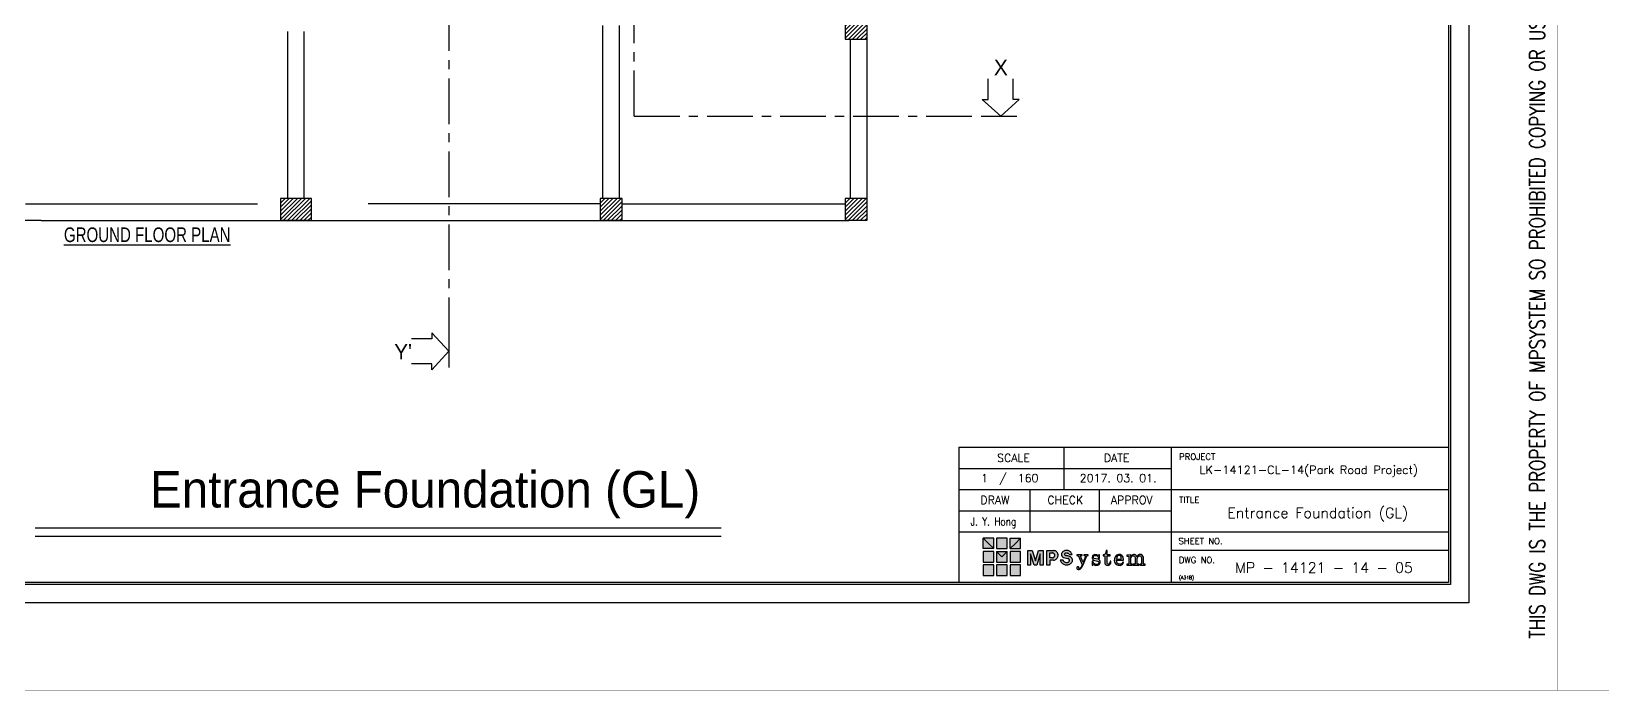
# Model space of a CAD drawing. Header units: millimetres. Extents: x -5 to 1510635, y -6 to 71285.
# Drawn here: x 319422 to 362423, y -5 to 18047 of the extents above; entities that cross this region are included whole.
import ezdxf
from ezdxf.enums import TextEntityAlignment as Align

# ---------------------------------------------------------------- set-up
doc = ezdxf.new("R2010")
doc.units = ezdxf.units.MM
doc.header["$LTSCALE"] = 1000
doc.linetypes.add('CENTER', pattern=[2, 1.25, -0.25, 0.25, -0.25])
doc.linetypes.add('S-BM G$0$HIDDEN', pattern=[9.525, 6.35, -3.175])
for name, color, linetype in [('1', 1, 'CENTER'), ('3', 3, 'Continuous'), ('MP-2', 42, 'Continuous'), ('MP-3', 3, 'Continuous'), ('MP-7', 7, 'Continuous'), ('MP-8', 8, 'Continuous'), ('S-BM G$0$S-BEAM', 21, 'Continuous'), ('S-COL G$0$S-COL-1', 31, 'Continuous'), ('S-COL G$0$S-COL-HATCH', 11, 'Continuous'), ('S-TEXT-4', 41, 'Continuous'), ('TEXT', 3, 'Continuous')]:
    doc.layers.add(name, color=color, linetype=linetype)
doc.styles.add('GHD', font='OUTLINE', dxfattribs={"bigfont": 'GHD'})
doc.styles.add('GHG1', font='simplex.shx', dxfattribs={"bigfont": 'whgtxt.shx'})
doc.styles.add('ROMANS', font='ROMANS.shx')
doc.styles.add('TITLE', font='ARIALN.TTF', dxfattribs={"width": 0.9})
doc.styles.add('울릉도L', font='')
doc.styles.get('울릉도L').set_extended_font_data('HYwulM')

# ---------------------------------------------------------------- blocks, each defined once
blk = doc.blocks.new('MP LOGO')
h = blk.add_hatch(color=20)
h.paths.add_polyline_path([(9, 55), (0, 64), (0, 46), (18, 46)])
h.paths.add_polyline_path([(18, 41), (0, 41), (0, 23), (18, 23)])
h.paths.add_polyline_path([(32, 32), (23, 41), (23, 23), (41, 23), (41, 41)])
h.paths.add_polyline_path([(64, 23), (64, 41), (46, 41), (46, 23)])
h.paths.add_polyline_path([(64, 46), (64, 64), (55, 55), (46, 46)])
h.paths.add_polyline_path([(64, 18), (46, 18), (46, 0), (64, 0)])
h.paths.add_polyline_path([(0, 0), (18, 0), (18, 18), (0, 18)])
h = blk.add_hatch(color=131)
h.paths.add_polyline_path([(18, 64), (0, 64), (9, 55), (18, 46)])
h.paths.add_polyline_path([(41, 64), (23, 64), (23, 46), (41, 46)])
h.paths.add_polyline_path([(64, 64), (46, 64), (46, 46), (55, 55)])
h.paths.add_polyline_path([(41, 41), (23, 41), (32, 32)])
h.paths.add_polyline_path([(41, 18), (23, 18), (23, 0), (41, 0)])
at = {"color": 131}
for points in [[(9, 55), (18, 46), (18, 64), (0, 64)], [(23, 46), (41, 46), (41, 64), (23, 64)], [(55, 55), (46, 46), (46, 64), (64, 64)], [(23, 0), (41, 0), (41, 18), (23, 18)]]:
    blk.add_lwpolyline(points, close=True, dxfattribs=at)
at = {"color": 20}
for points in [[(9, 55), (18, 46), (0, 46), (0, 64)], [(55, 55), (46, 46), (64, 46), (64, 64)], [(0, 23), (18, 23), (18, 41), (0, 41)], [(32, 32), (23, 41), (23, 23), (41, 23), (41, 41)], [(46, 23), (64, 23), (64, 41), (46, 41)], [(0, 0), (18, 0), (18, 18), (0, 18)], [(46, 0), (64, 0), (64, 18), (46, 18)]]:
    blk.add_lwpolyline(points, close=True, dxfattribs=at)
at = {"color": 143}
blk.add_lwpolyline([(23, 41), (41, 41), (32, 32), (32, 32)], close=True, dxfattribs=at)
blk = doc.blocks.new('MP LOGO 02')
at = {"layer": 'MP-2'}
h = blk.add_hatch(color=256, dxfattribs=at)
h.paths.add_polyline_path([(8.38, 4.28), (7.62, 4.28), (7.62, 1.78), (8.09, 1.78), (8.09, 3.69), (8.69, 1.78), (9.16, 1.78), (9.76, 3.69), (9.76, 1.78), (10.23, 1.78), (10.23, 4.28), (9.47, 4.28), (8.92, 2.49)])
h.paths.add_polyline_path([(10.86, 1.78), (11.38, 1.78), (11.38, 2.62), (12, 2.62), (12.11, 2.63), (12.2, 2.65), (12.3, 2.68), (12.39, 2.73), (12.47, 2.78), (12.55, 2.85), (12.62, 2.92), (12.68, 3), (12.73, 3.09), (12.77, 3.18), (12.79, 3.28), (12.81, 3.38), (12.81, 3.48), (12.8, 3.58), (12.78, 3.68), (12.75, 3.77), (12.7, 3.86), (12.65, 3.95), (12.59, 4.02), (12.51, 4.09), (12.43, 4.15), (12.35, 4.2), (12.25, 4.24), (12.16, 4.27), (12.06, 4.28), (10.86, 4.28)])
h.paths.add_polyline_path([(11.38, 3.89), (11.85, 3.89), (11.92, 3.88), (11.99, 3.85), (12.05, 3.82), (12.1, 3.77), (12.15, 3.72), (12.19, 3.66), (12.22, 3.59), (12.23, 3.52), (12.24, 3.45), (12.23, 3.38), (12.22, 3.31), (12.19, 3.24), (12.15, 3.18), (12.1, 3.13), (12.05, 3.09), (11.99, 3.05), (11.92, 3.02), (11.85, 3.01), (11.38, 3.01)], flags=16)
h.paths.add_polyline_path([(14.02, 3.76), (14.1, 3.8), (14.18, 3.82), (14.26, 3.83), (14.34, 3.83), (14.42, 3.81), (14.5, 3.79), (14.57, 3.75), (14.64, 3.7), (14.7, 3.65), (14.75, 3.58), (15.19, 3.58), (15.16, 3.69), (15.11, 3.79), (15.06, 3.88), (14.99, 3.97), (14.91, 4.05), (14.83, 4.12), (14.74, 4.18), (14.64, 4.23), (14.53, 4.27), (14.42, 4.29), (14.31, 4.31), (14.2, 4.31), (14.09, 4.29), (13.99, 4.27), (13.88, 4.23), (13.78, 4.18), (13.69, 4.12), (13.6, 4.05), (13.53, 3.97), (13.48, 3.92), (13.44, 3.85), (13.41, 3.79), (13.39, 3.72), (13.37, 3.64), (13.37, 3.57), (13.39, 3.49), (13.41, 3.42), (13.44, 3.35), (13.48, 3.29), (13.52, 3.23), (13.58, 3.19), (13.64, 3.14), (13.71, 3.11), (14.46, 2.93), (14.55, 2.91), (14.65, 2.84), (14.72, 2.75), (14.75, 2.63), (14.74, 2.52), (14.7, 2.41), (14.62, 2.32), (14.54, 2.28), (14.46, 2.25), (14.37, 2.23), (14.29, 2.22), (14.2, 2.23), (14.11, 2.24), (14.03, 2.27), (13.95, 2.3), (13.88, 2.35), (13.81, 2.41), (13.75, 2.47), (13.7, 2.54), (13.66, 2.62), (13.19, 2.62), (13.23, 2.51), (13.28, 2.4), (13.34, 2.3), (13.41, 2.21), (13.49, 2.12), (13.58, 2.05), (13.68, 1.98), (13.78, 1.92), (13.89, 1.88), (14, 1.85), (14.12, 1.82), (14.24, 1.82), (14.35, 1.82), (14.47, 1.83), (14.58, 1.86), (14.69, 1.9), (14.8, 1.95), (14.9, 2.02), (14.99, 2.09), (15.08, 2.17), (15.15, 2.26), (15.22, 2.36), (15.25, 2.43), (15.27, 2.51), (15.28, 2.59), (15.27, 2.67), (15.26, 2.75), (15.24, 2.83), (15.21, 2.9), (15.17, 2.97), (15.12, 3.04), (15.06, 3.1), (15, 3.14), (14.93, 3.19), (14.85, 3.22), (14.74, 3.27), (14.62, 3.32), (14.5, 3.36), (14.38, 3.38), (14.26, 3.4), (14.18, 3.41), (14.1, 3.42), (14.03, 3.46), (13.95, 3.52), (13.92, 3.59), (13.92, 3.67), (13.97, 3.74)])
h.paths.add_polyline_path([(16.65, 3.29), (16.65, 3.36), (16.7, 3.4), (16.91, 3.4), (16.91, 3.52), (16.03, 3.52), (16.03, 3.4), (16.16, 3.38), (16.3, 3.3), (16.93, 1.85), (16.89, 1.71), (16.73, 1.44), (16.6, 1.28), (16.47, 1.2), (16.35, 1.21), (16.37, 1.41), (16.29, 1.51), (16.13, 1.51), (16.01, 1.42), (16, 1.21), (16.09, 1.09), (16.24, 1.03), (16.44, 1.03), (16.57, 1.08), (16.76, 1.23), (16.94, 1.49), (17.11, 1.82), (17.68, 3.25), (17.79, 3.36), (17.97, 3.4), (17.97, 3.52), (17.23, 3.52), (17.23, 3.4), (17.45, 3.37), (17.5, 3.31), (17.5, 3.25), (17.12, 2.26), (17.06, 2.32)])
h.paths.add_polyline_path([(18.99, 2.94), (18.89, 3.01), (18.85, 3.09), (18.85, 3.24), (18.89, 3.31), (19, 3.41), (19.08, 3.43), (19.38, 3.42), (19.5, 3.36), (19.62, 3.25), (19.78, 2.94), (19.88, 2.94), (19.88, 3.56), (19.78, 3.56), (19.67, 3.43), (19.44, 3.56), (19.1, 3.58), (18.85, 3.5), (18.72, 3.36), (18.64, 3.14), (18.64, 2.97), (18.68, 2.83), (18.73, 2.74), (18.89, 2.62), (19.56, 2.45), (19.67, 2.4), (19.78, 2.28), (19.78, 2.09), (19.71, 1.98), (19.56, 1.9), (19.44, 1.87), (19.21, 1.9), (19.03, 1.98), (18.9, 2.11), (18.81, 2.28), (18.76, 2.47), (18.62, 2.47), (18.62, 1.76), (18.76, 1.76), (18.84, 1.9), (19.1, 1.77), (19.25, 1.73), (19.62, 1.76), (19.82, 1.86), (19.96, 2.04), (20, 2.17), (20, 2.42), (19.95, 2.57), (19.82, 2.7), (19.7, 2.78)])
h.paths.add_polyline_path([(21.18, 3.36), (21.73, 3.36), (21.73, 3.52), (21.18, 3.52), (21.18, 4.28), (21.03, 4.28), (20.99, 4.03), (20.92, 3.79), (20.74, 3.58), (20.52, 3.52), (20.52, 3.36), (20.82, 3.36), (20.82, 2.06), (20.85, 1.96), (20.96, 1.83), (21.09, 1.76), (21.39, 1.73), (21.58, 1.81), (21.71, 1.92), (21.81, 2.13), (21.84, 2.47), (21.71, 2.47), (21.68, 2.21), (21.56, 2), (21.45, 1.95), (21.32, 1.95), (21.2, 2.03), (21.18, 2.09)])
h.paths.add_polyline_path([(24.02, 2.64), (24.02, 2.75), (23.92, 3.15), (23.84, 3.29), (23.71, 3.43), (23.43, 3.57), (23.15, 3.58), (22.95, 3.53), (22.81, 3.46), (22.57, 3.2), (22.44, 2.85), (22.43, 2.49), (22.47, 2.31), (22.55, 2.12), (22.76, 1.88), (23.06, 1.75), (23.41, 1.73), (23.63, 1.81), (23.8, 1.93), (23.92, 2.07), (24.02, 2.27), (23.89, 2.31), (23.77, 2.12), (23.63, 2), (23.53, 1.95), (23.43, 1.92), (23.17, 1.93), (23, 2.03), (22.91, 2.14), (22.84, 2.34), (22.81, 2.64)])
h.paths.add_polyline_path([(22.81, 2.79), (22.85, 3.07), (22.92, 3.25), (23.02, 3.37), (23.16, 3.43), (23.35, 3.43), (23.45, 3.4), (23.53, 3.32), (23.62, 3.12), (23.62, 2.8)], flags=16)
h.paths.add_polyline_path([(25.23, 2.86), (25.26, 3.01), (25.34, 3.2), (25.43, 3.29), (25.57, 3.36), (25.75, 3.36), (25.86, 3.31), (25.94, 3.22), (26, 3.06), (26, 1.98), (25.94, 1.92), (25.68, 1.92), (25.68, 1.78), (26.61, 1.78), (26.61, 1.92), (26.38, 1.92), (26.33, 2), (26.33, 2.89), (26.37, 3.06), (26.43, 3.19), (26.51, 3.27), (26.68, 3.36), (26.86, 3.36), (26.97, 3.3), (27.04, 3.17), (27.08, 3), (27.08, 2.01), (27.02, 1.92), (26.77, 1.92), (26.77, 1.78), (27.7, 1.78), (27.7, 1.92), (27.46, 1.92), (27.41, 1.98), (27.41, 3.06), (27.38, 3.24), (27.22, 3.47), (27.02, 3.57), (26.74, 3.57), (26.47, 3.43), (26.35, 3.3), (26.33, 3.25), (26.29, 3.22), (26.22, 3.36), (26.05, 3.52), (25.86, 3.58), (25.7, 3.58), (25.57, 3.55), (25.42, 3.46), (25.32, 3.37), (25.26, 3.26), (25.23, 3.26), (25.23, 3.52), (24.56, 3.48), (24.56, 3.32), (24.85, 3.32), (24.9, 3.25), (24.9, 2), (24.83, 1.92), (24.57, 1.92), (24.57, 1.78), (24.9, 1.78), (25.52, 1.78), (25.52, 1.92), (25.28, 1.92), (25.23, 2)])
for points in [[(8.09, 1.78), (7.62, 1.78), (7.62, 4.28), (8.38, 4.28), (8.92, 2.49), (9.47, 4.28), (10.23, 4.28), (10.23, 1.78), (9.76, 1.78), (9.76, 3.69), (9.16, 1.78), (8.69, 1.78), (8.09, 3.69), (8.09, 1.78)], [(16.03, 3.52), (16.03, 3.4), (16.16, 3.38), (16.3, 3.3), (16.93, 1.85), (16.89, 1.71), (16.73, 1.44), (16.6, 1.28), (16.47, 1.2), (16.35, 1.21), (16.37, 1.41), (16.29, 1.51), (16.13, 1.51), (16.01, 1.42), (16, 1.21), (16.09, 1.09), (16.24, 1.03), (16.44, 1.03), (16.57, 1.08), (16.76, 1.23), (16.94, 1.49), (17.11, 1.82), (17.68, 3.25), (17.79, 3.36), (17.97, 3.4), (17.97, 3.52), (17.23, 3.52), (17.23, 3.4), (17.45, 3.37), (17.5, 3.31), (17.5, 3.25), (17.12, 2.26), (17.06, 2.32), (16.65, 3.29), (16.65, 3.36), (16.7, 3.4), (16.91, 3.4), (16.91, 3.52), (16.03, 3.52)], [(19.1, 3.58), (18.85, 3.5), (18.72, 3.36), (18.64, 3.14), (18.64, 2.97), (18.68, 2.83), (18.73, 2.74), (18.89, 2.62), (19.56, 2.45), (19.67, 2.4), (19.78, 2.28), (19.78, 2.09), (19.71, 1.98), (19.56, 1.9), (19.44, 1.87), (19.21, 1.9), (19.03, 1.98), (18.9, 2.11), (18.81, 2.28), (18.76, 2.47), (18.62, 2.47), (18.62, 1.76), (18.76, 1.76), (18.84, 1.9), (19.1, 1.77), (19.25, 1.73), (19.62, 1.76), (19.82, 1.86), (19.96, 2.04), (20, 2.17), (20, 2.42), (19.95, 2.57), (19.82, 2.7), (19.7, 2.78), (18.99, 2.94), (18.89, 3.01), (18.85, 3.09), (18.85, 3.24), (18.89, 3.31), (19, 3.41), (19.08, 3.43), (19.38, 3.42), (19.5, 3.36), (19.62, 3.25), (19.78, 2.94), (19.88, 2.94), (19.88, 3.56), (19.78, 3.56), (19.69, 3.45), (19.65, 3.45), (19.44, 3.56), (19.1, 3.58)], [(21.03, 4.28), (20.99, 4.03), (20.92, 3.79), (20.74, 3.58), (20.52, 3.52), (20.52, 3.36), (20.82, 3.36), (20.82, 2.06), (20.85, 1.96), (20.96, 1.83), (21.09, 1.76), (21.39, 1.73), (21.58, 1.81), (21.71, 1.92), (21.81, 2.13), (21.84, 2.47), (21.71, 2.47), (21.68, 2.21), (21.56, 2), (21.45, 1.95), (21.32, 1.95), (21.2, 2.03), (21.18, 2.09), (21.18, 3.36), (21.73, 3.36), (21.73, 3.52), (21.18, 3.52), (21.18, 4.28), (21.03, 4.28)], [(23.15, 3.58), (22.95, 3.53), (22.81, 3.46), (22.57, 3.2), (22.44, 2.85), (22.43, 2.49), (22.47, 2.31), (22.55, 2.12), (22.76, 1.88), (23.06, 1.75), (23.41, 1.73), (23.63, 1.81), (23.8, 1.93), (23.92, 2.07), (24.02, 2.27), (23.89, 2.31), (23.77, 2.12), (23.63, 2), (23.53, 1.95), (23.43, 1.92), (23.17, 1.93), (23, 2.03), (22.91, 2.14), (22.84, 2.34), (22.81, 2.64), (24.02, 2.64), (24.02, 2.75), (23.92, 3.15), (23.84, 3.29), (23.71, 3.43), (23.43, 3.57), (23.15, 3.58)], [(23.16, 3.43), (23.02, 3.37), (22.92, 3.25), (22.85, 3.07), (22.81, 2.79), (23.62, 2.8), (23.62, 3.12), (23.53, 3.32), (23.45, 3.4), (23.35, 3.43), (23.16, 3.43)], [(25.7, 3.58), (25.57, 3.55), (25.42, 3.46), (25.32, 3.37), (25.26, 3.26), (25.23, 3.26), (25.23, 3.52), (24.56, 3.48), (24.56, 3.32), (24.85, 3.32), (24.9, 3.25), (24.9, 2), (24.83, 1.92), (24.57, 1.92), (24.57, 1.78), (24.9, 1.78), (25.52, 1.78), (25.52, 1.92), (25.28, 1.92), (25.23, 2), (25.23, 2.86), (25.26, 3.01), (25.34, 3.2), (25.43, 3.29), (25.57, 3.36), (25.75, 3.36), (25.86, 3.31), (25.94, 3.22), (26, 3.06), (26, 1.98), (25.94, 1.92), (25.68, 1.92), (25.68, 1.78), (26.61, 1.78), (26.61, 1.92), (26.38, 1.92), (26.33, 2), (26.33, 2.89), (26.37, 3.06), (26.43, 3.19), (26.51, 3.27), (26.68, 3.36), (26.86, 3.36), (26.97, 3.3), (27.04, 3.17), (27.08, 3), (27.08, 2.01), (27.02, 1.92), (26.77, 1.92), (26.77, 1.78), (27.7, 1.78), (27.7, 1.92), (27.46, 1.92), (27.41, 1.98), (27.41, 3.06), (27.38, 3.24), (27.22, 3.47), (27.02, 3.57), (26.74, 3.57), (26.47, 3.43), (26.35, 3.3), (26.33, 3.25), (26.29, 3.22), (26.22, 3.36), (26.05, 3.52), (25.86, 3.58), (25.7, 3.58)]]:
    blk.add_lwpolyline(points, close=True, dxfattribs=at)
for points in [[(12, 2.62), (11.38, 2.62), (11.38, 1.78), (10.86, 1.78), (10.86, 4.28), (12.06, 4.28)], [(11.85, 3.01), (11.38, 3.01), (11.38, 3.89), (11.85, 3.89)], [(11.85, 3.01), (11.92, 3.02), (11.99, 3.05), (12.05, 3.09), (12.1, 3.13), (12.15, 3.18), (12.19, 3.24), (12.22, 3.31), (12.23, 3.38), (12.24, 3.45), (12.23, 3.52), (12.22, 3.59), (12.19, 3.66), (12.15, 3.72), (12.1, 3.77), (12.05, 3.82), (11.99, 3.85), (11.92, 3.88), (11.85, 3.89)], [(12, 2.62), (12.11, 2.63), (12.2, 2.65), (12.3, 2.68), (12.39, 2.73), (12.47, 2.78), (12.55, 2.85), (12.62, 2.92), (12.68, 3), (12.73, 3.09), (12.77, 3.18), (12.79, 3.28), (12.81, 3.38), (12.81, 3.48), (12.8, 3.58), (12.78, 3.68), (12.75, 3.77), (12.7, 3.86), (12.65, 3.95), (12.59, 4.02), (12.51, 4.09), (12.43, 4.15), (12.35, 4.2), (12.25, 4.24), (12.16, 4.27), (12.06, 4.28)], [(13.66, 2.62), (13.19, 2.62), (13.23, 2.51), (13.28, 2.4), (13.34, 2.3), (13.41, 2.21), (13.49, 2.12), (13.58, 2.05), (13.68, 1.98), (13.78, 1.92), (13.89, 1.88), (14, 1.85), (14.12, 1.82), (14.24, 1.82), (14.35, 1.82), (14.47, 1.83), (14.58, 1.86), (14.69, 1.9), (14.8, 1.95), (14.9, 2.02), (14.99, 2.09), (15.08, 2.17), (15.15, 2.26), (15.22, 2.36), (15.25, 2.43), (15.27, 2.51), (15.28, 2.59), (15.27, 2.67), (15.26, 2.75), (15.24, 2.83), (15.21, 2.9), (15.17, 2.97), (15.12, 3.04), (15.06, 3.1), (15, 3.14), (14.93, 3.19), (14.85, 3.22), (14.74, 3.27), (14.62, 3.32), (14.5, 3.36), (14.38, 3.38), (14.26, 3.4)], [(14.75, 3.58), (15.19, 3.58), (15.16, 3.69), (15.11, 3.79), (15.06, 3.88), (14.99, 3.97), (14.91, 4.05), (14.83, 4.12), (14.74, 4.18), (14.64, 4.23), (14.53, 4.27), (14.42, 4.29), (14.31, 4.31), (14.2, 4.31), (14.09, 4.29), (13.99, 4.27), (13.88, 4.23), (13.78, 4.18), (13.69, 4.12), (13.6, 4.05), (13.53, 3.97), (13.48, 3.92), (13.44, 3.85), (13.41, 3.79), (13.39, 3.72), (13.37, 3.64), (13.37, 3.57), (13.39, 3.49), (13.41, 3.42), (13.44, 3.35), (13.48, 3.29), (13.52, 3.23), (13.58, 3.19), (13.64, 3.14), (13.71, 3.11), (14.46, 2.93)], [(14.02, 3.76), (13.99, 3.75), (13.96, 3.72), (13.93, 3.69), (13.92, 3.65), (13.92, 3.61), (13.93, 3.57), (13.94, 3.53), (13.97, 3.5)], [(13.97, 3.5), (14.03, 3.46), (14.1, 3.42), (14.18, 3.41), (14.26, 3.4)], [(14.75, 3.58), (14.7, 3.65), (14.64, 3.7), (14.57, 3.75), (14.5, 3.79), (14.42, 3.81), (14.34, 3.83), (14.26, 3.83), (14.18, 3.82), (14.1, 3.8), (14.02, 3.76)], [(14.54, 2.28), (14.59, 2.31), (14.64, 2.34), (14.68, 2.39), (14.71, 2.44), (14.73, 2.49), (14.75, 2.55), (14.75, 2.61), (14.74, 2.66), (14.73, 2.72), (14.7, 2.77), (14.66, 2.82), (14.62, 2.86), (14.57, 2.89), (14.52, 2.92), (14.46, 2.93)], [(13.66, 2.62), (13.7, 2.54), (13.75, 2.47), (13.81, 2.41), (13.88, 2.35), (13.95, 2.3), (14.03, 2.27), (14.11, 2.24), (14.2, 2.23), (14.29, 2.22), (14.37, 2.23), (14.46, 2.25), (14.54, 2.28)]]:
    blk.add_lwpolyline(points, dxfattribs=at)
at = {"color": 40, "xscale": 0.1000000000000227, "yscale": 0.1000000000000227, "zscale": 0.1000000000000227}
blk.add_blockref('MP LOGO', (0, 0), dxfattribs=at)

msp = doc.modelspace()

# ---------------------------------------------------------------- hatches: boundary and pattern name
at = {"layer": 'S-COL G$0$S-COL-HATCH'}
h = msp.add_hatch(dxfattribs=at)
h.set_pattern_fill('ANSI31', color=256, scale=25)
h.set_pattern_definition([(45, (-3665208.77, 174652.81), (-56.1266008, 56.1266008), [])])
h.paths.add_polyline_path([(341692.572, 17834.011), (342292.572, 17834.011), (342292.572, 18434.011), (341692.572, 18434.011)])
h = msp.add_hatch(dxfattribs=at)
h.set_pattern_fill('ANSI31', color=256, scale=25)
h.set_pattern_definition([(45, (-3680663.68, 169692.81), (-56.1266008, 56.1266008), [])])
h.paths.add_polyline_path([(326237.665, 12874.011), (327087.665, 12874.011), (327087.665, 13474.011), (326237.665, 13474.011)])
h = msp.add_hatch(dxfattribs=at)
h.set_pattern_fill('ANSI31', color=256, scale=25)
h.set_pattern_definition([(45, (-3671913.68, 169692.81), (-56.1266008, 56.1266008), [])])
h.paths.add_polyline_path([(334987.665, 12874.011), (335587.665, 12874.011), (335587.665, 13474.011), (334987.665, 13474.011)])
h = msp.add_hatch(dxfattribs=at)
h.set_pattern_fill('ANSI31', color=256, scale=25)
h.set_pattern_definition([(45, (-3665208.77, 169692.81), (-56.1266008, 56.1266008), [])])
h.paths.add_polyline_path([(341692.572, 12874.011), (342292.572, 12874.011), (342292.572, 13474.011), (341692.572, 13474.011)])

# ---------------------------------------------------------------- linework, layer by layer
at = {"layer": '1'}
for p, q in [((330847.665, 40761.342, 0), (330847.665, 9728.521, 0)), ((335914.413, 15724.683, 0), (335914.413, 34308.792, 0)), ((335914.413, 15724.683), (345508.612, 15724.683))]:
    msp.add_line(p, q, dxfattribs=at)
at = {"layer": '3'}
for p, q in [((345508.612, 15724.683), (346391.612, 15724.683)), ((330847.665, 9728.521, 0), (330847.665, 8845.521, 0)), ((319521.655, 4456.857), (338297.813, 4456.857)), ((319521.655, 4223.156), (338297.813, 4223.156))]:
    msp.add_line(p, q, dxfattribs=at)
at = {"layer": 'MP-2'}
for p, q in [((345609.824, 16186.999), (345609.824, 16750.158)), ((346290.405, 16186.999), (346290.405, 16750.158)), ((345950.115, 15724.69), (345441.708, 16186.999)), ((345441.708, 16186.999), (345609.824, 16186.999)), ((345950.115, 15724.69), (346458.521, 16186.999)), ((346458.521, 16186.999), (346290.405, 16186.999)), ((330385.349, 9627.308, 0), (329822.19, 9627.308, 0)), ((330847.658, 9287.018, 0), (330385.349, 9795.425, 0)), ((330385.349, 9795.425, 0), (330385.349, 9627.308, 0)), ((330847.658, 9287.018, 0), (330385.349, 8778.611, 0)), ((330385.349, 8946.727, 0), (329822.19, 8946.727, 0)), ((330385.349, 8778.611, 0), (330385.349, 8946.727, 0)), ((344804.973, 6661.238), (344804.973, 2954.343)), ((344804.973, 6661.238), (358205.657, 6661.238)), ((347673.7, 6661.238), (347673.7, 5501.274)), ((350616.103, 6661.238), (350616.103, 2954.343)), ((344804.973, 6081.256), (350616.103, 6081.256)), ((344804.973, 5501.274), (358205.657, 5501.274)), ((346750.718, 5501.274), (346750.718, 4341.311)), ((348646.573, 5501.274), (348646.573, 4341.311)), ((344804.973, 4921.293), (350616.103, 4921.293)), ((344804.973, 4341.311), (358205.657, 4341.311)), ((350616.103, 3843.952), (358205.657, 3843.952))]:
    msp.add_line(p, q, dxfattribs=at)
at = {"layer": 'MP-2', "const_width": 10}
for points in [[(361200, 0), (294000, 0), (294000, 47520), (361200, 47520)], [(428400, 0), (361200, 0), (361200, 47520), (428400, 47520)]]:
    msp.add_lwpolyline(points, close=True, dxfattribs=at)
at = {"layer": 'MP-7'}
for points in [[(296440, 45120), (358760, 45120), (358760, 2400), (296440, 2400)], [(358261.091, 2898.909), (296938.909, 2898.909), (296938.909, 44621.091), (358261.091, 44621.091)], [(296994.343, 44565.657), (358205.657, 44565.657), (358205.657, 2954.343), (296994.343, 2954.343)]]:
    msp.add_lwpolyline(points, close=True, dxfattribs=at)
at = {"layer": 'S-BM G$0$S-BEAM'}
for p, q in [((342292.572, 13364.356, 0), (342292.572, 19220.988, 0)), ((319692.947, 12870.988, 0), (314862.947, 12871.356, 0)), ((319692.947, 12870.988, 0), (326962.665, 12870.988, 0)), ((326962.665, 12870.988, 0), (341790.665, 12870.988, 0))]:
    msp.add_line(p, q, dxfattribs=at)
at = {"layer": 'S-BM G$0$S-BEAM', "linetype": 'S-BM G$0$HIDDEN'}
for p, q in [((335062.665, 13470.988, 0), (335062.665, 18205.988, 0)), ((335512.665, 13470.988, 0), (335512.665, 18205.988, 0)), ((326437.665, 13470.988, 0), (326437.665, 18045.981, 0)), ((326887.665, 13470.988, 0), (326887.748, 18045.973, 0)), ((341842.572, 13470.988, 0), (341842.572, 17830.988, 0)), ((319257.947, 13320.988, 0), (326237.665, 13320.988, 0)), ((334987.665, 13320.988, 0), (327087.665, 13320.988, 0)), ((335587.665, 13320.988, 0), (341692.572, 13320.988, 0))]:
    msp.add_line(p, q, dxfattribs=at)
at = {"layer": 'S-COL G$0$S-COL-1', "elevation": 0}
for points in [[(341692.572, 17834.011), (342292.572, 17834.011), (342292.572, 18434.011), (341692.572, 18434.011)], [(326237.665, 12874.011), (327087.665, 12874.011), (327087.665, 13474.011), (326237.665, 13474.011)], [(334987.665, 12874.011), (335587.665, 12874.011), (335587.665, 13474.011), (334987.665, 13474.011)], [(341692.572, 12874.011), (342292.572, 12874.011), (342292.572, 13474.011), (341692.572, 13474.011)]]:
    msp.add_lwpolyline(points, close=True, dxfattribs=at)

# ---------------------------------------------------------------- block references
at = {"layer": 'MP-3', "xscale": 160, "yscale": 160, "zscale": 160}
msp.add_blockref('MP LOGO 02', (345471.033, 3146.572), dxfattribs=at)

# ---------------------------------------------------------------- texts
at = {"layer": '3', "style": 'GHD'}
for s, p in [('X', (345954.032, 16847.399)), ("Y'", (329594.926, 9063.046, 0))]:
    msp.add_text(s, height=423.36, dxfattribs=at).set_placement(p, align=Align.CENTER)
at = {"layer": 'MP-2'}
for s, height, style, p in [('LK-14121-CL-14(Park Road Project)', 227.55556, 'GHG1', (354378.341, 5927.042)), ('1  /  160', 220.6061, 'ROMANS', (346199.367, 5702.953)), ('2017. 03. 01.', 220.60606, 'ROMANS', (349163.393, 5702.953)), ('MP - 14121 - 14 - 05', 284.44444, 'GHG1', (354798.201, 3220.883))]:
    msp.add_text(s, height=height, rotation=0.0000004, dxfattribs=dict(at, style=style)).set_placement(p, align=Align.CENTER)
at = {"layer": 'MP-2', "style": 'ROMANS', "width": 0.8}
msp.add_text('J. Y. Hong', height=220.6061, rotation=0.0000004, dxfattribs=at).set_placement((345751.406, 4515.446), align=Align.CENTER)
at = {"layer": 'MP-2', "style": 'GHG1'}
msp.add_text('Entrance Foundation (GL)', height=284.44444, rotation=0.0000004, dxfattribs=at).set_placement((357102.751, 4719.776), align=Align.RIGHT)
at = {"layer": 'MP-2', "style": 'ROMANS'}
msp.add_text('(A31B)', height=90.5051, rotation=0.0000004, dxfattribs=at).set_placement((350825.521, 3044.616))
at = {"layer": 'MP-3', "style": 'ROMANS'}
for s, p in [('SCALE', (346299.675, 6255.978)), ('DATE', (349121.413, 6255.978)), ('DRAW', (345792.438, 5104.247)), ('CHECK', (347718.201, 5104.247)), ('APPROV', (349537.101, 5104.247))]:
    msp.add_text(s, height=220.6061, rotation=0.0000004, dxfattribs=at).set_placement(p, align=Align.CENTER)
for s, p in [('PROJECT', (350833.829, 6314.245)), ('TITLE', (350833.829, 5133.324)), ('SHEET NO.', (350816.856, 4003.479)), ('DWG NO.', (350825.521, 3485.368))]:
    msp.add_text(s, height=169.697, rotation=0.0000004, dxfattribs=at).set_placement(p)
at = {"layer": 'MP-8', "style": 'ROMANS', "width": 0.8}
msp.add_text('THIS DWG IS THE PROPERTY OF MPSYSTEM SO PROHIBITED COPYING OR USING WITHOUT PRIOR CONSENT. ALL RIGHTS RESERVED. IF IN DOUBT, ASK TO DESIGN DEPT.', height=414.72, rotation=90, dxfattribs=at).set_placement((360840.322, 1418.077))
at = {"layer": 'S-TEXT-4', "style": 'TITLE', "width": 0.9}
msp.add_text('%%UGROUND FLOOR PLAN', height=400, dxfattribs=at).set_placement((320311.768, 12278.828, 0))
at = {"layer": 'TEXT', "color": 0, "style": '울릉도L'}
msp.add_text('Entrance Foundation (GL)', height=995.55556, dxfattribs=at).set_placement((337725.794, 5008.701), align=Align.RIGHT)

doc.saveas('drawing.dxf')
